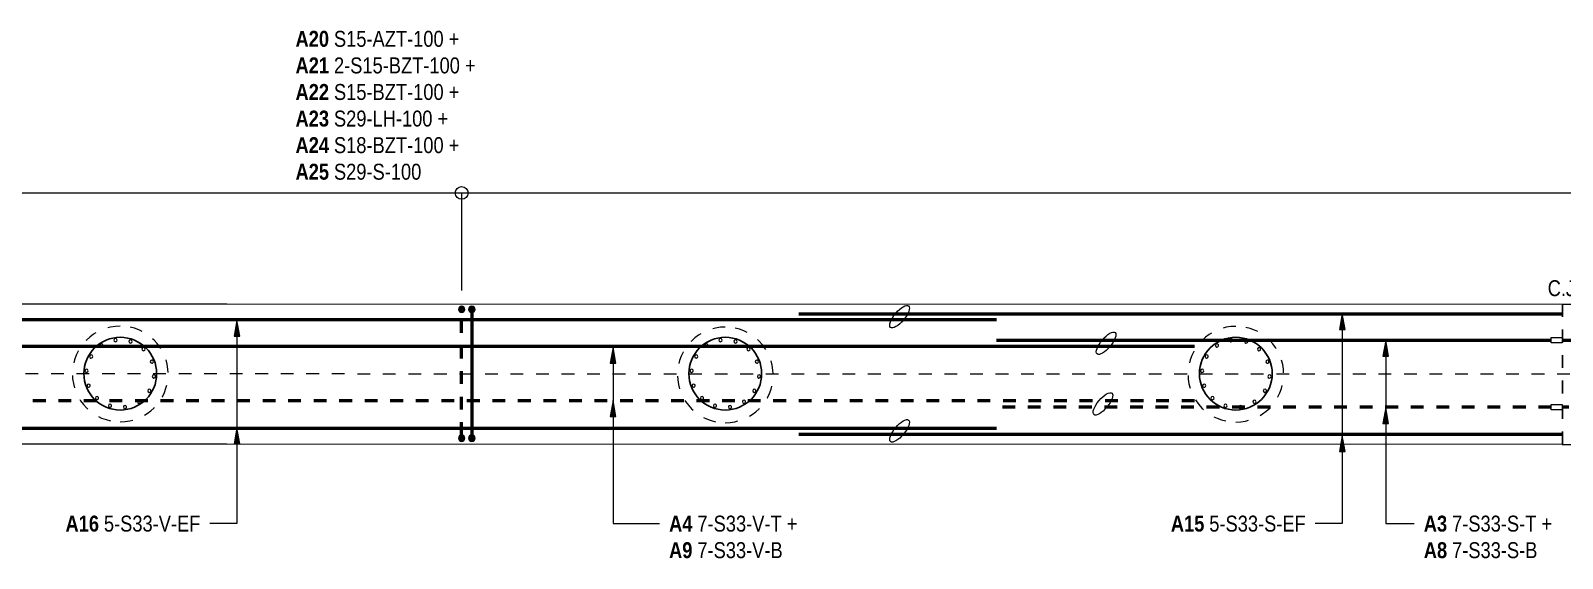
# Model space of a CAD drawing. Header units: metres. Extents: x 1652 to 1749, y -583 to 22.
# Drawn here: x 1664.38 to 1676.38, y -582.71 to -578.57 of the extents above; entities that cross this region are included whole.
import ezdxf

# ---------------------------------------------------------------- set-up
doc = ezdxf.new("R2010")
doc.units = ezdxf.units.M
doc.linetypes.add('JacobsDash', pattern=[0.0045, 0.003, -0.0015])
doc.linetypes.add('JacobsGridLine', pattern=[0.0145, 0.01, -0.001, 0.0025, -0.001])
for name, color, linetype, lineweight in [('BRIDGE-ABUTMENT-CONC', 7, 'Continuous', 50), ('D-BDGE', 7, 'Continuous', 13), ('D-BDGE-FNDN-LINES-18-HID', 7, 'JacobsDash', 18), ('D-BDGE-LINE', 7, 'Continuous', 9), ('D-ENHA-GEN-LINE', 7, 'Continuous', 9), ('D-ENHA-GEN-LINE-GRIDS', 7, 'Continuous', 9), ('D-ENHA-TEXT', 7, 'Continuous', 9)]:
    doc.layers.add(name, color=color, linetype=linetype, lineweight=lineweight)
doc.styles.add('Arial Narrow', font='ARIALN.TTF', dxfattribs={"height": 0.125})
doc.styles.add('Arial Narrow_B', font='ARIALNB.TTF', dxfattribs={"height": 0.125})

# ---------------------------------------------------------------- blocks, each defined once
blk = doc.blocks.new('01_SFO_FRP_Pile_CastInPlace_CS - CAST-IN-PLACE PILE - 0750-7668704-DRG-1075 - ABUTMENT A REINFORCEMENT PLAN')
at = {"layer": 'D-BDGE-FNDN-LINES-18-HID', "color": 252, "true_color": 0x888888}
for start, end in [(90, 270), (270, 90)]:
    blk.add_arc((0, 0), 0.375, start, end, dxfattribs=at)
blk = doc.blocks.new('CS_DET_Rebar Combined - Multiple Bar-5956641-DRG-1075 - ABUTMENT A REINFORCEMENT PLAN')
at = {"layer": 'D-BDGE-LINE'}
for points in [[(0.025, 0), (0.024, 0.006), (0.022, 0.012), (0.018, 0.018), (0.012, 0.022), (0.006, 0.024), (0, 0.025), (-0.006, 0.024), (-0.013, 0.022), (-0.018, 0.018), (-0.022, 0.012), (-0.024, 0.006), (-0.025, 0), (-0.024, -0.006), (-0.022, -0.013), (-0.018, -0.018), (-0.013, -0.022), (-0.006, -0.024), (0, -0.025), (0.006, -0.024), (0.012, -0.022), (0.018, -0.018), (0.022, -0.013), (0.024, -0.006)], [(1.035, 0), (1.034, 0.007), (1.032, 0.012), (1.028, 0.018), (1.022, 0.022), (1.016, 0.024), (1.01, 0.025), (1.004, 0.024), (0.997, 0.022), (0.992, 0.018), (0.988, 0.012), (0.986, 0.006), (0.985, 0), (0.986, -0.006), (0.988, -0.013), (0.992, -0.018), (0.997, -0.022), (1.004, -0.024), (1.01, -0.025), (1.016, -0.024), (1.022, -0.022), (1.028, -0.018), (1.032, -0.013), (1.034, -0.006)]]:
    blk.add_hatch(color=256, dxfattribs=at).paths.add_polyline_path(points)
at = {"layer": 'D-BDGE-LINE', "lineweight": 50}
blk.add_line((0.025, 0), (0.985, 0), dxfattribs=at)
at = {"layer": 'D-BDGE-LINE'}
for centre, start, end in [((0, 0), 360, 180), ((0, 0), 180, 360), ((1.01, 0), 360, 180), ((1.01, 0), 180, 360)]:
    blk.add_arc(centre, 0.025, start, end, dxfattribs=at)
blk = doc.blocks.new('CS_DET_Rebar Combined - Multiple Bar-5956686-DRG-1075 - ABUTMENT A REINFORCEMENT PLAN')
at = {"layer": 'D-BDGE-LINE'}
for points in [[(0.025, 0), (0.024, 0.006), (0.022, 0.012), (0.018, 0.018), (0.012, 0.022), (0.006, 0.024), (0, 0.025), (-0.006, 0.024), (-0.013, 0.022), (-0.018, 0.018), (-0.022, 0.012), (-0.024, 0.006), (-0.025, 0), (-0.024, -0.006), (-0.022, -0.013), (-0.018, -0.018), (-0.013, -0.022), (-0.006, -0.024), (0, -0.025), (0.006, -0.024), (0.012, -0.022), (0.018, -0.018), (0.022, -0.013), (0.024, -0.006)], [(1.035, 0), (1.034, 0.007), (1.032, 0.012), (1.028, 0.018), (1.022, 0.022), (1.016, 0.024), (1.01, 0.025), (1.004, 0.024), (0.997, 0.022), (0.992, 0.018), (0.988, 0.012), (0.986, 0.006), (0.985, 0), (0.986, -0.006), (0.988, -0.013), (0.992, -0.018), (0.997, -0.022), (1.004, -0.024), (1.01, -0.025), (1.016, -0.024), (1.022, -0.022), (1.028, -0.018), (1.032, -0.013), (1.034, -0.006)]]:
    blk.add_hatch(color=256, dxfattribs=at).paths.add_polyline_path(points)
at = {"layer": 'D-BDGE-LINE', "linetype": 'JacobsDash', "lineweight": 50}
blk.add_line((0.985, 0), (0.025, 0), dxfattribs=at)
at = {"layer": 'D-BDGE-LINE'}
for centre, start, end in [((0, 0), 360, 180), ((0, 0), 180, 360), ((1.01, 0), 360, 180), ((1.01, 0), 180, 360)]:
    blk.add_arc(centre, 0.025, start, end, dxfattribs=at)
blk = doc.blocks.new('CS_DET_Rebar Combined - Multiple Bar-7507236-DRG-1075 - ABUTMENT A REINFORCEMENT PLAN')
at = {"layer": 'D-BDGE-LINE', "linetype": 'JacobsDash', "lineweight": 50}
blk.add_line((4.345, 0), (0, 0), dxfattribs=at)
blk = doc.blocks.new('CS_DET_Rebar Combined - Multiple Bar-7507169-DRG-1075 - ABUTMENT A REINFORCEMENT PLAN')
at = {"layer": 'D-BDGE-LINE', "linetype": 'JacobsDash', "lineweight": 50}
blk.add_line((11.652, 0), (0, 0), dxfattribs=at)
blk = doc.blocks.new('CS_DET_Rebar Combined - Multiple Bar-7506955-DRG-1075 - ABUTMENT A REINFORCEMENT PLAN')
at = {"layer": 'D-BDGE-LINE', "lineweight": 50}
blk.add_line((0, 0), (4.346, 0), dxfattribs=at)
blk = doc.blocks.new('CS_DET_Rebar Combined - Multiple Bar-7506741-DRG-1075 - ABUTMENT A REINFORCEMENT PLAN')
at = {"layer": 'D-BDGE-LINE', "lineweight": 50}
blk.add_line((0, 0), (5.982, 0), dxfattribs=at)
blk = doc.blocks.new('CS_DET_Rebar Combined - Multiple Bar-7506915-DRG-1075 - ABUTMENT A REINFORCEMENT PLAN')
at = {"layer": 'D-BDGE-LINE', "lineweight": 50}
blk.add_line((0, 0), (11.652, 0), dxfattribs=at)
blk = doc.blocks.new('CS_DET_Reinf_Bar Marking - Scale 10-6090033-DRG-1075 - ABUTMENT A REINFORCEMENT PLAN')
at = {"layer": 'D-BDGE-LINE'}
for start, end in [(0, 180), (180, 0)]:
    blk.add_arc((0, 0), 0.0125, start, end, dxfattribs=at)
blk = doc.blocks.new('T2DExtentArrowReinf_v1 - Extent-6498741-DRG-1075 - ABUTMENT A REINFORCEMENT PLAN')
at = {"layer": 'D-BDGE-LINE'}
for p, q in [((0.125, 0), (28.542, 0)), ((9.776, 0), (9.776, -0.766))]:
    blk.add_line(p, q, dxfattribs=at)

msp = doc.modelspace()

# ---------------------------------------------------------------- hatches: boundary and pattern name
at = {"layer": 'D-ENHA-TEXT'}
for points in [[(1674.6538, -580.7904), (1674.6317, -580.9154), (1674.6758, -580.9154)], [(1665.9938, -580.8431), (1665.9717, -580.9681), (1666.0158, -580.9681)], [(1668.9416, -581.0535), (1668.9195, -581.1785), (1668.9636, -581.1785)], [(1674.9951, -581.0005), (1674.973, -581.1255), (1675.0171, -581.1255)], [(1668.9416, -581.4727), (1668.9195, -581.5977), (1668.9636, -581.5977)], [(1674.9951, -581.5258), (1674.973, -581.6508), (1675.0171, -581.6508)], [(1665.9938, -581.6867), (1665.9717, -581.8117), (1666.0158, -581.8117)], [(1674.6538, -581.7467), (1674.6317, -581.8717), (1674.6758, -581.8717)]]:
    msp.add_hatch(color=256, dxfattribs=at).paths.add_polyline_path(points)

# ---------------------------------------------------------------- linework, layer by layer
at = {"layer": 'BRIDGE-ABUTMENT-CONC', "lineweight": 13}
for p, q in [((1655.5673, -580.7117), (1665.9145, -580.7139)), ((1665.9145, -580.7139), (1665.9155, -580.7139)), ((1665.9155, -580.7139), (1676.3774, -580.7161)), ((1676.3774, -580.7161), (1676.3784, -580.7161)), ((1676.3784, -580.7161), (1687.0463, -580.7183)), ((1665.9143, -581.8139), (1655.5672, -581.8117)), ((1676.3772, -581.8161), (1665.9143, -581.8139)), ((1676.3772, -581.8161), (1686.9415, -581.8183))]:
    msp.add_line(p, q, dxfattribs=at)
at = {"layer": 'D-BDGE', "linetype": 'JacobsDash', "lineweight": 25}
msp.add_line((1676.3784, -580.7161), (1676.3784, -581.8161), dxfattribs=at)
at = {"layer": 'D-BDGE', "lineweight": 50}
for p, q in [((1671.9461, -580.8406), (1660.9757, -580.8406)), ((1673.4961, -581.0485), (1662.5257, -581.0485)), ((1671.9461, -581.6906), (1660.9757, -581.6906))]:
    msp.add_line(p, q, dxfattribs=at)
at = {"layer": 'D-BDGE'}
for p, q in [((1676.2916, -580.9785), (1676.3766, -580.9785)), ((1676.2916, -581.0185), (1676.2916, -580.9785)), ((1676.3766, -581.0185), (1676.2916, -581.0185)), ((1676.3766, -580.9785), (1676.3766, -581.0185)), ((1676.2915, -581.504), (1676.3765, -581.504)), ((1676.2915, -581.544), (1676.2915, -581.504)), ((1676.3765, -581.504), (1676.3765, -581.544)), ((1676.3765, -581.544), (1676.2915, -581.544))]:
    msp.add_line(p, q, dxfattribs=at)
at = {"layer": 'D-BDGE', "linetype": 'JacobsDash', "lineweight": 50}
msp.add_line((1673.4961, -581.474), (1662.5257, -581.474), dxfattribs=at)
at = {"layer": 'D-BDGE', "color": 8, "lineweight": 25, "true_color": 0x808080}
for centre in [(1665.0803, -581.2614), (1669.8203, -581.2614), (1673.8201, -581.2614)]:
    msp.add_circle(centre, 0.285, dxfattribs=at)
at = {"layer": 'D-BDGE', "lineweight": 9}
for centre in [(1671.1859, -580.8149), (1672.8043, -581.0228), (1672.7794, -581.4983), (1671.1859, -581.7097)]:
    msp.add_ellipse(centre, major_axis=(0.0707, 0.0843), ratio=0.3636364, dxfattribs=at)
at = {"layer": 'D-ENHA-GEN-LINE'}
msp.add_circle((1667.7547, -579.8442), 0.05, dxfattribs=at)
at = {"layer": 'D-ENHA-GEN-LINE-GRIDS', "linetype": 'JacobsGridLine', "lineweight": 18}
msp.add_line((1690.2379, -581.269), (1653.0665, -581.2611), dxfattribs=at)
at = {"layer": 'D-ENHA-TEXT'}
for p, q in [((1674.6538, -580.7904), (1674.6317, -580.9154)), ((1674.6758, -580.9154), (1674.6538, -580.7904)), ((1674.6538, -580.7904), (1674.6538, -582.4369)), ((1665.9938, -580.8431), (1665.9717, -580.9681)), ((1666.0158, -580.9681), (1665.9938, -580.8431)), ((1665.9938, -580.8431), (1665.9938, -582.4369)), ((1674.6317, -580.9154), (1674.6758, -580.9154)), ((1665.9717, -580.9681), (1666.0158, -580.9681)), ((1668.9416, -581.0535), (1668.9195, -581.1785)), ((1668.9636, -581.1785), (1668.9416, -581.0535)), ((1668.9416, -581.0535), (1668.9416, -582.4369)), ((1674.9951, -581.0005), (1674.973, -581.1255)), ((1675.0171, -581.1255), (1674.9951, -581.0005)), ((1674.9951, -581.0005), (1674.9951, -582.4369)), ((1674.973, -581.1255), (1675.0171, -581.1255)), ((1668.9195, -581.1785), (1668.9636, -581.1785)), ((1668.9416, -581.4727), (1668.9195, -581.5977)), ((1668.9636, -581.5977), (1668.9416, -581.4727)), ((1668.9416, -581.4727), (1668.9416, -582.4369)), ((1674.9951, -581.5258), (1674.973, -581.6508)), ((1675.0171, -581.6508), (1674.9951, -581.5258)), ((1674.9951, -581.5258), (1674.9951, -582.4369)), ((1668.9195, -581.5977), (1668.9636, -581.5977)), ((1674.973, -581.6508), (1675.0171, -581.6508)), ((1665.9938, -581.6867), (1665.9717, -581.8117)), ((1666.0158, -581.8117), (1665.9938, -581.6867)), ((1665.9938, -581.6867), (1665.9938, -582.4369)), ((1674.6538, -581.7467), (1674.6317, -581.8717)), ((1674.6758, -581.8717), (1674.6538, -581.7467)), ((1674.6538, -581.7467), (1674.6538, -582.4369)), ((1665.9717, -581.8117), (1666.0158, -581.8117)), ((1674.6317, -581.8717), (1674.6758, -581.8717)), ((1665.7847, -582.4369), (1665.7812, -582.4369)), ((1665.9938, -582.4369), (1665.7847, -582.4369)), ((1665.9938, -582.4369), (1665.7847, -582.4369)), ((1668.9416, -582.4369), (1669.3049, -582.4369)), ((1668.9416, -582.4369), (1669.3049, -582.4369)), ((1674.4447, -582.4369), (1674.4412, -582.4369)), ((1674.6538, -582.4369), (1674.4447, -582.4369)), ((1674.6538, -582.4369), (1674.4447, -582.4369)), ((1674.9951, -582.4369), (1675.2177, -582.4369)), ((1674.9951, -582.4369), (1675.2177, -582.4369))]:
    msp.add_line(p, q, dxfattribs=at)

# ---------------------------------------------------------------- block references
at = {"layer": 'D-BDGE-FNDN-LINES-18-HID', "color": 252, "true_color": 0x888888}
for p, rotation in [((1665.0804, -581.2637), 179.9878831926233), ((1669.8204, -581.271), 179.9878831926534), ((1673.8202, -581.2655), 179.9878831926233)]:
    msp.add_blockref('01_SFO_FRP_Pile_CastInPlace_CS - CAST-IN-PLACE PILE - 0750-7668704-DRG-1075 - ABUTMENT A REINFORCEMENT PLAN', p, dxfattribs=dict(at, rotation=rotation))
at = {"layer": 'D-BDGE-LINE'}
for name, p in [('T2DExtentArrowReinf_v1 - Extent-6498741-DRG-1075 - ABUTMENT A REINFORCEMENT PLAN', (1657.9783, -579.8442)), ('CS_DET_Rebar Combined - Multiple Bar-7506741-DRG-1075 - ABUTMENT A REINFORCEMENT PLAN', (1670.3961, -580.7911)), ('CS_DET_Rebar Combined - Multiple Bar-7506955-DRG-1075 - ABUTMENT A REINFORCEMENT PLAN', (1671.9461, -580.9985)), ('CS_DET_Rebar Combined - Multiple Bar-7506915-DRG-1075 - ABUTMENT A REINFORCEMENT PLAN', (1676.3766, -580.9985)), ('CS_DET_Rebar Combined - Multiple Bar-7507236-DRG-1075 - ABUTMENT A REINFORCEMENT PLAN', (1671.9461, -581.524)), ('CS_DET_Rebar Combined - Multiple Bar-7507169-DRG-1075 - ABUTMENT A REINFORCEMENT PLAN', (1676.3765, -581.524)), ('CS_DET_Rebar Combined - Multiple Bar-7506741-DRG-1075 - ABUTMENT A REINFORCEMENT PLAN', (1670.3961, -581.7355))]:
    msp.add_blockref(name, p, dxfattribs=at)
for name, p, rotation in [('CS_DET_Rebar Combined - Multiple Bar-5956686-DRG-1075 - ABUTMENT A REINFORCEMENT PLAN', (1667.7547, -580.7571), 270.0000000000017), ('CS_DET_Rebar Combined - Multiple Bar-5956641-DRG-1075 - ABUTMENT A REINFORCEMENT PLAN', (1667.8347, -580.7571), 270.0000000000017), ('CS_DET_Reinf_Bar Marking - Scale 10-6090033-DRG-1075 - ABUTMENT A REINFORCEMENT PLAN', (1664.933, -581.0409), 85.13219999999681), ('CS_DET_Reinf_Bar Marking - Scale 10-6090033-DRG-1075 - ABUTMENT A REINFORCEMENT PLAN', (1665.0432, -580.9989), 85.13219999999681), ('CS_DET_Reinf_Bar Marking - Scale 10-6090033-DRG-1075 - ABUTMENT A REINFORCEMENT PLAN', (1665.1606, -581.0089), 85.13219999999681), ('CS_DET_Reinf_Bar Marking - Scale 10-6090033-DRG-1075 - ABUTMENT A REINFORCEMENT PLAN', (1665.2621, -581.0689), 85.13219999999681), ('CS_DET_Reinf_Bar Marking - Scale 10-6090033-DRG-1075 - ABUTMENT A REINFORCEMENT PLAN', (1669.673, -581.0409), 85.13219999999681), ('CS_DET_Reinf_Bar Marking - Scale 10-6090033-DRG-1075 - ABUTMENT A REINFORCEMENT PLAN', (1669.7832, -580.9989), 85.13219999999681), ('CS_DET_Reinf_Bar Marking - Scale 10-6090033-DRG-1075 - ABUTMENT A REINFORCEMENT PLAN', (1669.9006, -581.0089), 85.13219999999681), ('CS_DET_Reinf_Bar Marking - Scale 10-6090033-DRG-1075 - ABUTMENT A REINFORCEMENT PLAN', (1670.0021, -581.0689), 85.13219999999681), ('CS_DET_Reinf_Bar Marking - Scale 10-6090033-DRG-1075 - ABUTMENT A REINFORCEMENT PLAN', (1673.6728, -581.0409), 85.13219999999681), ('CS_DET_Reinf_Bar Marking - Scale 10-6090033-DRG-1075 - ABUTMENT A REINFORCEMENT PLAN', (1673.783, -580.9989), 85.13219999999681), ('CS_DET_Reinf_Bar Marking - Scale 10-6090033-DRG-1075 - ABUTMENT A REINFORCEMENT PLAN', (1673.9005, -581.0089), 85.13219999999681), ('CS_DET_Reinf_Bar Marking - Scale 10-6090033-DRG-1075 - ABUTMENT A REINFORCEMENT PLAN', (1674.002, -581.0689), 85.13219999999681), ('CS_DET_Reinf_Bar Marking - Scale 10-6090033-DRG-1075 - ABUTMENT A REINFORCEMENT PLAN', (1664.852, -581.1265), 85.13219999999681), ('CS_DET_Reinf_Bar Marking - Scale 10-6090033-DRG-1075 - ABUTMENT A REINFORCEMENT PLAN', (1665.3275, -581.167), 85.13219999999681), ('CS_DET_Reinf_Bar Marking - Scale 10-6090033-DRG-1075 - ABUTMENT A REINFORCEMENT PLAN', (1669.592, -581.1265), 85.13219999999681), ('CS_DET_Reinf_Bar Marking - Scale 10-6090033-DRG-1075 - ABUTMENT A REINFORCEMENT PLAN', (1670.0675, -581.167), 85.13219999999681), ('CS_DET_Reinf_Bar Marking - Scale 10-6090033-DRG-1075 - ABUTMENT A REINFORCEMENT PLAN', (1673.5918, -581.1265), 85.13219999999681), ('CS_DET_Reinf_Bar Marking - Scale 10-6090033-DRG-1075 - ABUTMENT A REINFORCEMENT PLAN', (1674.0674, -581.167), 85.13219999999681), ('CS_DET_Reinf_Bar Marking - Scale 10-6090033-DRG-1075 - ABUTMENT A REINFORCEMENT PLAN', (1664.8161, -581.2388), 85.13219999999681), ('CS_DET_Reinf_Bar Marking - Scale 10-6090033-DRG-1075 - ABUTMENT A REINFORCEMENT PLAN', (1665.3439, -581.2837), 85.13219999999681), ('CS_DET_Reinf_Bar Marking - Scale 10-6090033-DRG-1075 - ABUTMENT A REINFORCEMENT PLAN', (1669.5561, -581.2388), 85.13219999999681), ('CS_DET_Reinf_Bar Marking - Scale 10-6090033-DRG-1075 - ABUTMENT A REINFORCEMENT PLAN', (1670.0839, -581.2837), 85.13219999999681), ('CS_DET_Reinf_Bar Marking - Scale 10-6090033-DRG-1075 - ABUTMENT A REINFORCEMENT PLAN', (1673.5559, -581.2388), 85.13219999999681), ('CS_DET_Reinf_Bar Marking - Scale 10-6090033-DRG-1075 - ABUTMENT A REINFORCEMENT PLAN', (1674.0837, -581.2837), 85.13219999999681), ('CS_DET_Reinf_Bar Marking - Scale 10-6090033-DRG-1075 - ABUTMENT A REINFORCEMENT PLAN', (1664.8325, -581.3555), 85.13219999999681), ('CS_DET_Reinf_Bar Marking - Scale 10-6090033-DRG-1075 - ABUTMENT A REINFORCEMENT PLAN', (1665.308, -581.396), 85.13219999999681), ('CS_DET_Reinf_Bar Marking - Scale 10-6090033-DRG-1075 - ABUTMENT A REINFORCEMENT PLAN', (1669.5725, -581.3555), 85.13219999999681), ('CS_DET_Reinf_Bar Marking - Scale 10-6090033-DRG-1075 - ABUTMENT A REINFORCEMENT PLAN', (1670.048, -581.396), 85.13219999999681), ('CS_DET_Reinf_Bar Marking - Scale 10-6090033-DRG-1075 - ABUTMENT A REINFORCEMENT PLAN', (1673.5723, -581.3555), 85.13219999999681), ('CS_DET_Reinf_Bar Marking - Scale 10-6090033-DRG-1075 - ABUTMENT A REINFORCEMENT PLAN', (1674.0479, -581.396), 85.13219999999681), ('CS_DET_Reinf_Bar Marking - Scale 10-6090033-DRG-1075 - ABUTMENT A REINFORCEMENT PLAN', (1664.8979, -581.4536), 85.13219999999681), ('CS_DET_Reinf_Bar Marking - Scale 10-6090033-DRG-1075 - ABUTMENT A REINFORCEMENT PLAN', (1664.9994, -581.5135), 85.13219999999681), ('CS_DET_Reinf_Bar Marking - Scale 10-6090033-DRG-1075 - ABUTMENT A REINFORCEMENT PLAN', (1665.1168, -581.5235), 85.13219999999681), ('CS_DET_Reinf_Bar Marking - Scale 10-6090033-DRG-1075 - ABUTMENT A REINFORCEMENT PLAN', (1665.227, -581.4816), 85.13219999999681), ('CS_DET_Reinf_Bar Marking - Scale 10-6090033-DRG-1075 - ABUTMENT A REINFORCEMENT PLAN', (1669.6379, -581.4536), 85.13219999999681), ('CS_DET_Reinf_Bar Marking - Scale 10-6090033-DRG-1075 - ABUTMENT A REINFORCEMENT PLAN', (1669.7394, -581.5135), 85.13219999999681), ('CS_DET_Reinf_Bar Marking - Scale 10-6090033-DRG-1075 - ABUTMENT A REINFORCEMENT PLAN', (1669.8568, -581.5235), 85.13219999999681), ('CS_DET_Reinf_Bar Marking - Scale 10-6090033-DRG-1075 - ABUTMENT A REINFORCEMENT PLAN', (1669.967, -581.4816), 85.13219999999681), ('CS_DET_Reinf_Bar Marking - Scale 10-6090033-DRG-1075 - ABUTMENT A REINFORCEMENT PLAN', (1673.6377, -581.4536), 85.13219999999681), ('CS_DET_Reinf_Bar Marking - Scale 10-6090033-DRG-1075 - ABUTMENT A REINFORCEMENT PLAN', (1673.7392, -581.5135), 85.13219999999681), ('CS_DET_Reinf_Bar Marking - Scale 10-6090033-DRG-1075 - ABUTMENT A REINFORCEMENT PLAN', (1673.8566, -581.5235), 85.13219999999681), ('CS_DET_Reinf_Bar Marking - Scale 10-6090033-DRG-1075 - ABUTMENT A REINFORCEMENT PLAN', (1673.9668, -581.4816), 85.13219999999681)]:
    msp.add_blockref(name, p, dxfattribs=dict(at, rotation=rotation))

# ---------------------------------------------------------------- texts
at = {"layer": 'D-ENHA-TEXT', "char_height": 0.125, "attachment_point": 1, "style": 'Arial Narrow_B', "bg_fill": 3, "box_fill_scale": 1, "bg_fill_color": 256, "bg_fill_true_color": 13158600, "bg_fill_transparency": 0}
for s, insert in [('A20', (1666.4533, -578.5739)), ('A21', (1666.4533, -578.7823)), ('A22', (1666.4533, -578.9907)), ('A23', (1666.4533, -579.199)), ('A24', (1666.4533, -579.4074)), ('A25', (1666.4533, -579.6157))]:
    msp.add_mtext(s, dxfattribs=dict(at, insert=insert))
at = {"layer": 'D-ENHA-TEXT', "char_height": 0.125, "attachment_point": 1, "style": 'Arial Narrow_B', "bg_fill": 3, "box_fill_scale": 1, "bg_fill_color": 256, "bg_fill_transparency": 0}
for s, insert in [('A16', (1664.6512, -582.3744)), ('A4', (1669.3799, -582.3744)), ('A15', (1673.3112, -582.3744)), ('A3', (1675.2927, -582.3744)), ('A9 ', (1669.3799, -582.5827)), ('A8', (1675.2927, -582.5827))]:
    msp.add_mtext(s, dxfattribs=dict(at, insert=insert))

# ---------------------------------------------------------------- next in the draw order: texts
at = {"layer": 'D-ENHA-TEXT', "char_height": 0.125, "attachment_point": 1, "style": 'Arial Narrow', "bg_fill": 3, "box_fill_scale": 1, "bg_fill_color": 256, "bg_fill_true_color": 13158600, "bg_fill_transparency": 0}
for s, insert in [(' S15-AZT-100 +', (1666.7146, -578.5739)), (' 2-S15-BZT-100 +', (1666.7146, -578.7823)), (' S15-BZT-100 +', (1666.7146, -578.9907)), (' S29-LH-100 +', (1666.7146, -579.199)), (' S18-BZT-100 + ', (1666.7146, -579.4074)), (' S29-S-100', (1666.7146, -579.6157))]:
    msp.add_mtext(s, dxfattribs=dict(at, insert=insert))
at = {"layer": 'D-ENHA-TEXT', "char_height": 0.125, "attachment_point": 1, "style": 'Arial Narrow', "bg_fill": 3, "box_fill_scale": 1, "bg_fill_color": 256, "bg_fill_transparency": 0}
for s, insert in [('C.J.', (1676.2637, -580.5288)), (' 5-S33-V-EF', (1664.9124, -582.3744)), (' 7-S33-V-T +', (1669.5618, -582.3744)), (' 5-S33-S-EF', (1673.5724, -582.3744)), (' 7-S33-S-T +', (1675.4746, -582.3744)), ('7-S33-V-B', (1669.6015, -582.5827)), (' 7-S33-S-B', (1675.4746, -582.5827))]:
    msp.add_mtext(s, dxfattribs=dict(at, insert=insert))

doc.saveas('drawing.dxf')
